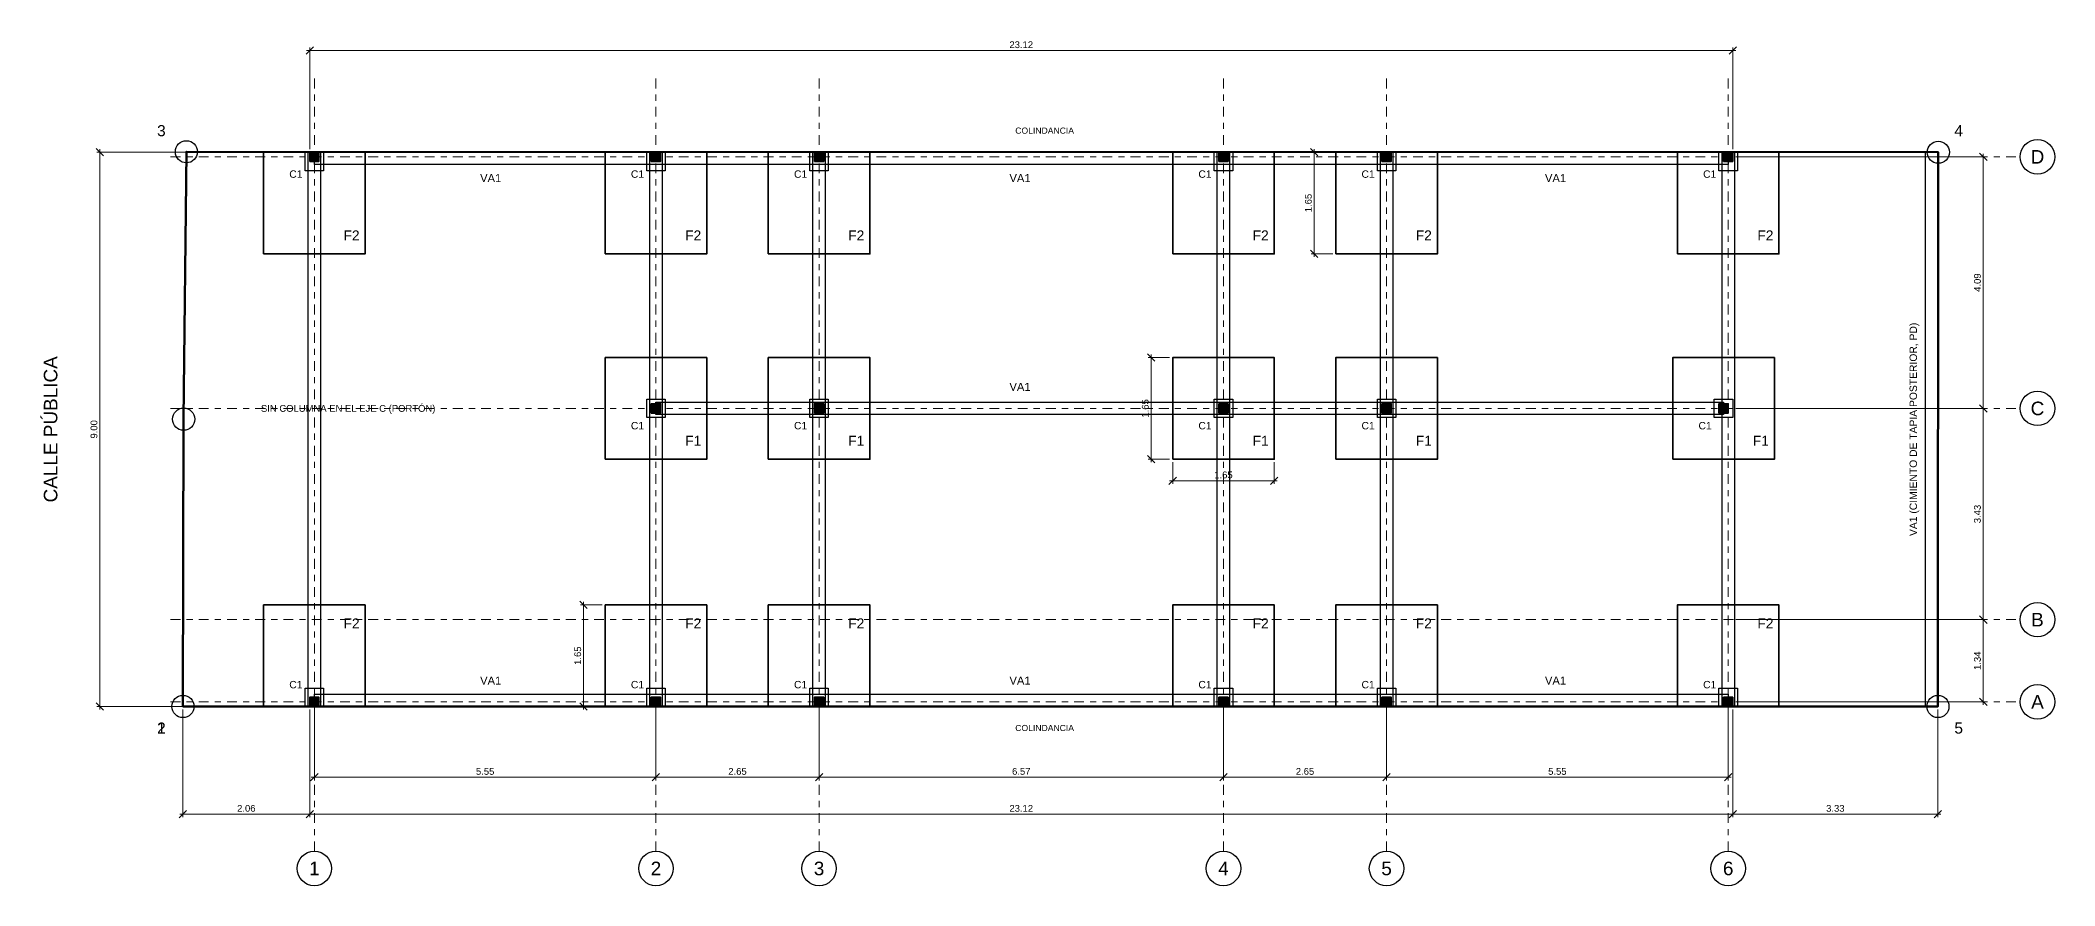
# Model space of a CAD drawing. Header units: metres. Extents: x -2.3 to 60.3, y -2.9 to 10.8.
# Drawn here: x -2.32 to 30.41, y -2.91 to 10.82 of the extents above; entities that cross this region are included whole.
import ezdxf
from ezdxf.enums import TextEntityAlignment as Align

# ---------------------------------------------------------------- set-up
doc = ezdxf.new("R2010")
doc.units = ezdxf.units.M
doc.linetypes.add('CENTER', pattern=[5.08, 3.175, -0.635, 0.635, -0.635])
for name, color, linetype, lineweight in [('A-COTA-50', 7, 'Continuous', 18), ('A-EJES', 8, 'CENTER', 13), ('A-EJES-TXT', 7, 'Continuous', 25), ('A-ESPACIOS', 7, 'Continuous', 25), ('A-TXT-50', 7, 'Continuous', 18), ('E-CIMIENTO', 7, 'Continuous', 35), ('E-COLUMNA', 7, 'Continuous', 35), ('E-PEDESTAL', 7, 'Continuous', 25), ('E-RIOSTRA', 7, 'Continuous', 25), ('E-TXT', 7, 'Continuous', 18), ('T-LINDERO', 7, 'Continuous', 50), ('T-VERTICE', 7, 'Continuous', 25)]:
    doc.layers.add(name, color=color, linetype=linetype, lineweight=lineweight)
doc.styles.add('ARIAL', font='arial.ttf')
doc.dimstyles.new('COTA-50', dxfattribs={"dimtxt": 0.11, "dimasz": 0.06, "dimexe": 0.05, "dimexo": 0.05, "dimgap": 0.04, "dimtad": 1, "dimzin": 0, "dimdsep": 46, "dimtxsty": 'ARIAL', "dimtsz": 0.06, "dimcen": 2.5, "dimdle": 0.05, "dimclrd": 7, "dimclre": 7, "dimclrt": 7, "dimazin": 3, "dimtfac": 1, "dimtmove": 0, "dimatfit": 3, "dimlwd": 18, "dimlwe": 13})

# ---------------------------------------------------------------- blocks, each defined once
blk = doc.blocks.new('_OBLIQUE')
at = {"color": 0, "linetype": 'BYBLOCK'}
blk.add_line((-0.5, -0.5), (0.5, 0.5), dxfattribs=at)
blk = doc.blocks.new('*D9')
at = {"color": 7, "lineweight": 13}
for p, q in [((25.23, 1.41), (29.3, 1.41)), ((25.23, 0.075), (29.3, 0.075))]:
    blk.add_line(p, q, dxfattribs=at)
at = {"color": 7, "lineweight": 18}
blk.add_line((29.25, 0.025), (29.25, 1.46), dxfattribs=at)
at = {"layer": 'Defpoints'}
for p in [(25.18, 1.41), (25.18, 0.075), (29.25, 0.075)]:
    blk.add_point(p, dxfattribs=at)
at = {"layer": 'A-COTA-50', "color": 7, "xscale": 0.12, "yscale": 0.12, "rotation": 90}
for p in [(29.25, 1.41), (29.25, 0.075)]:
    blk.add_blockref('_OBLIQUE', p, dxfattribs=at)
at = {"layer": 'A-COTA-50', "color": 7, "insert": (29.155, 0.7425), "char_height": 0.11, "attachment_point": 5, "rotation": 90, "style": 'ARIAL'}
blk.add_mtext('1.34', dxfattribs=at)

msp = doc.modelspace()

# ---------------------------------------------------------------- hatches: boundary and pattern name
at = {"layer": 'E-COLUMNA'}
for points in [[(2.06, 8.85), (2.06, 9), (2.21, 9), (2.21, 8.85)], [(7.61, 8.85), (7.61, 9), (7.76, 9), (7.76, 8.85)], [(10.26, 8.85), (10.26, 9), (10.41, 9), (10.41, 8.85)], [(16.83, 8.85), (16.83, 9), (16.98, 9), (16.98, 8.85)], [(19.48, 8.85), (19.48, 9), (19.63, 9), (19.63, 8.85)], [(25.03, 8.85), (25.03, 9), (25.18, 9), (25.18, 8.85)], [(7.61, 4.765), (7.61, 4.915), (7.76, 4.915), (7.76, 4.765)], [(10.26, 4.765), (10.26, 4.915), (10.41, 4.915), (10.41, 4.765)], [(16.83, 4.765), (16.83, 4.915), (16.98, 4.915), (16.98, 4.765)], [(19.48, 4.765), (19.48, 4.915), (19.63, 4.915), (19.63, 4.765)], [(24.955, 4.765), (24.955, 4.915), (25.105, 4.915), (25.105, 4.765)], [(2.06, 0), (2.06, 0.15), (2.21, 0.15), (2.21, 0)], [(7.61, 0), (7.61, 0.15), (7.76, 0.15), (7.76, 0)], [(10.26, 0), (10.26, 0.15), (10.41, 0.15), (10.41, 0)], [(16.83, 0), (16.83, 0.15), (16.98, 0.15), (16.98, 0)], [(19.48, 0), (19.48, 0.15), (19.63, 0.15), (19.63, 0)], [(25.03, 0), (25.03, 0.15), (25.18, 0.15), (25.18, 0)]]:
    msp.add_hatch(color=7, dxfattribs=at).paths.add_polyline_path(points)

# ---------------------------------------------------------------- linework, layer by layer
at = {"layer": 'A-EJES', "ltscale": 0.05}
for p, q in [((2.135, -2.35), (2.135, 10.2)), ((7.685, -2.35), (7.685, 10.2)), ((10.335, -2.35), (10.335, 10.2)), ((16.905, -2.35), (16.905, 10.2)), ((19.555, -2.35), (19.555, 10.2)), ((25.105, -2.35), (25.105, 10.2)), ((-0.2, 8.925), (29.85, 8.925)), ((-0.2, 4.84), (29.85, 4.84)), ((-0.2, 1.41), (29.85, 1.41)), ((-0.2, 0.075), (29.85, 0.075))]:
    msp.add_line(p, q, dxfattribs=at)
at = {"layer": 'A-EJES-TXT'}
for centre in [(30.13, 8.925), (30.13, 4.84), (30.13, 1.41), (30.13, 0.075), (2.135, -2.63), (7.685, -2.63), (10.335, -2.63), (16.905, -2.63), (19.555, -2.63), (25.105, -2.63)]:
    msp.add_circle(centre, 0.28, dxfattribs=at)
at = {"layer": 'E-CIMIENTO'}
for points in [[(1.31, 7.35), (1.31, 9), (2.96, 9), (2.96, 7.35)], [(6.86, 7.35), (6.86, 9), (8.51, 9), (8.51, 7.35)], [(9.51, 7.35), (9.51, 9), (11.16, 9), (11.16, 7.35)], [(16.08, 7.35), (16.08, 9), (17.73, 9), (17.73, 7.35)], [(18.73, 7.35), (18.73, 9), (20.38, 9), (20.38, 7.35)], [(24.28, 7.35), (24.28, 9), (25.93, 9), (25.93, 7.35)], [(6.86, 4.015), (6.86, 5.665), (8.51, 5.665), (8.51, 4.015)], [(9.51, 4.015), (9.51, 5.665), (11.16, 5.665), (11.16, 4.015)], [(16.08, 4.015), (16.08, 5.665), (17.73, 5.665), (17.73, 4.015)], [(18.73, 4.015), (18.73, 5.665), (20.38, 5.665), (20.38, 4.015)], [(24.205, 4.015), (24.205, 5.665), (25.855, 5.665), (25.855, 4.015)], [(1.31, 0), (1.31, 1.65), (2.96, 1.65), (2.96, 0)], [(6.86, 0), (6.86, 1.65), (8.51, 1.65), (8.51, 0)], [(9.51, 0), (9.51, 1.65), (11.16, 1.65), (11.16, 0)], [(16.08, 0), (16.08, 1.65), (17.73, 1.65), (17.73, 0)], [(18.73, 0), (18.73, 1.65), (20.38, 1.65), (20.38, 0)], [(24.28, 0), (24.28, 1.65), (25.93, 1.65), (25.93, 0)]]:
    msp.add_lwpolyline(points, close=True, dxfattribs=at)
at = {"layer": 'E-COLUMNA'}
for points in [[(2.06, 8.85), (2.06, 9), (2.21, 9), (2.21, 8.85)], [(7.61, 8.85), (7.61, 9), (7.76, 9), (7.76, 8.85)], [(10.26, 8.85), (10.26, 9), (10.41, 9), (10.41, 8.85)], [(16.83, 8.85), (16.83, 9), (16.98, 9), (16.98, 8.85)], [(19.48, 8.85), (19.48, 9), (19.63, 9), (19.63, 8.85)], [(25.03, 8.85), (25.03, 9), (25.18, 9), (25.18, 8.85)], [(7.61, 4.765), (7.61, 4.915), (7.76, 4.915), (7.76, 4.765)], [(10.26, 4.765), (10.26, 4.915), (10.41, 4.915), (10.41, 4.765)], [(16.83, 4.765), (16.83, 4.915), (16.98, 4.915), (16.98, 4.765)], [(19.48, 4.765), (19.48, 4.915), (19.63, 4.915), (19.63, 4.765)], [(24.955, 4.765), (24.955, 4.915), (25.105, 4.915), (25.105, 4.765)], [(2.06, 0), (2.06, 0.15), (2.21, 0.15), (2.21, 0)], [(7.61, 0), (7.61, 0.15), (7.76, 0.15), (7.76, 0)], [(10.26, 0), (10.26, 0.15), (10.41, 0.15), (10.41, 0)], [(16.83, 0), (16.83, 0.15), (16.98, 0.15), (16.98, 0)], [(19.48, 0), (19.48, 0.15), (19.63, 0.15), (19.63, 0)], [(25.03, 0), (25.03, 0.15), (25.18, 0.15), (25.18, 0)]]:
    msp.add_lwpolyline(points, close=True, dxfattribs=at)
at = {"layer": 'E-PEDESTAL'}
for points in [[(1.985, 8.7), (1.985, 9), (2.285, 9), (2.285, 8.7)], [(7.535, 8.7), (7.535, 9), (7.835, 9), (7.835, 8.7)], [(10.185, 8.7), (10.185, 9), (10.485, 9), (10.485, 8.7)], [(16.755, 8.7), (16.755, 9), (17.055, 9), (17.055, 8.7)], [(19.405, 8.7), (19.405, 9), (19.705, 9), (19.705, 8.7)], [(24.955, 8.7), (24.955, 9), (25.255, 9), (25.255, 8.7)], [(7.535, 4.69), (7.535, 4.99), (7.835, 4.99), (7.835, 4.69)], [(10.185, 4.69), (10.185, 4.99), (10.485, 4.99), (10.485, 4.69)], [(16.755, 4.69), (16.755, 4.99), (17.055, 4.99), (17.055, 4.69)], [(19.405, 4.69), (19.405, 4.99), (19.705, 4.99), (19.705, 4.69)], [(24.88, 4.69), (24.88, 4.99), (25.18, 4.99), (25.18, 4.69)], [(1.985, 0), (1.985, 0.3), (2.285, 0.3), (2.285, 0)], [(7.535, 0), (7.535, 0.3), (7.835, 0.3), (7.835, 0)], [(10.185, 0), (10.185, 0.3), (10.485, 0.3), (10.485, 0)], [(16.755, 0), (16.755, 0.3), (17.055, 0.3), (17.055, 0)], [(19.405, 0), (19.405, 0.3), (19.705, 0.3), (19.705, 0)], [(24.955, 0), (24.955, 0.3), (25.255, 0.3), (25.255, 0)]]:
    msp.add_lwpolyline(points, close=True, dxfattribs=at)
at = {"layer": 'E-RIOSTRA'}
for points in [[(2.035, 0), (2.035, 9), (2.235, 9), (2.235, 0)], [(2.135, 8.8), (2.135, 9), (25.105, 9), (25.105, 8.8)], [(7.585, 0), (7.585, 9), (7.785, 9), (7.785, 0)], [(10.235, 0), (10.235, 9), (10.435, 9), (10.435, 0)], [(16.805, 0), (16.805, 9), (17.005, 9), (17.005, 0)], [(19.455, 0), (19.455, 9), (19.655, 9), (19.655, 0)], [(25.005, 0), (25.005, 9), (25.205, 9), (25.205, 0)], [(28.312, 0), (28.312, 9), (28.512, 9), (28.512, 0)], [(7.685, 4.74), (7.685, 4.94), (25.03, 4.94), (25.03, 4.74)], [(2.135, 0), (2.135, 0.2), (25.105, 0.2), (25.105, 0)]]:
    msp.add_lwpolyline(points, close=True, dxfattribs=at)
at = {"layer": 'T-LINDERO'}
msp.add_lwpolyline([(0, 0), (0.011, 4.665), (0.057, 9.007), (28.518, 9), (28.512, 0)], close=True, dxfattribs=at)
at = {"layer": 'T-VERTICE'}
for centre in [(0.057, 9.007), (28.518, 9), (0.011, 4.665), (0, 0), (28.512, 0)]:
    msp.add_circle(centre, 0.18, dxfattribs=at)

# ---------------------------------------------------------------- texts
at = {"layer": 'A-EJES-TXT', "style": 'ARIAL'}
for s, p in [('D', (30.13, 8.925)), ('C', (30.13, 4.84)), ('B', (30.13, 1.41)), ('A', (30.13, 0.075)), ('1', (2.135, -2.63)), ('2', (7.685, -2.63)), ('3', (10.335, -2.63)), ('4', (16.905, -2.63)), ('5', (19.555, -2.63)), ('6', (25.105, -2.63))]:
    msp.add_text(s, height=0.22, dxfattribs=at).set_placement(p, align=Align.MIDDLE_CENTER)
at = {"layer": 'A-ESPACIOS', "style": 'ARIAL'}
msp.add_text('CALLE PÚBLICA', height=0.22, rotation=90, dxfattribs=at).set_placement((-2.15, 4.5), align=Align.MIDDLE_CENTER)
at = {"layer": 'A-TXT-50', "char_height": 0.1, "width": 6, "attachment_point": 5, "style": 'ARIAL'}
for insert in [(14, 9.35), (14, -0.35)]:
    msp.add_mtext('COLINDANCIA', dxfattribs=dict(at, insert=insert))
at = {"layer": 'E-TXT', "style": 'ARIAL'}
for s, height, p in [('C1', 0.12, (1.835, 8.645)), ('VA1', 0.13, (5, 8.58)), ('C1', 0.12, (7.385, 8.645)), ('C1', 0.12, (10.035, 8.645)), ('VA1', 0.13, (13.6, 8.58)), ('C1', 0.12, (16.605, 8.645)), ('C1', 0.12, (19.255, 8.645)), ('VA1', 0.13, (22.3, 8.58)), ('C1', 0.12, (24.805, 8.645)), ('F2', 0.16, (2.74, 7.65)), ('F2', 0.16, (8.29, 7.65)), ('F2', 0.16, (10.94, 7.65)), ('F2', 0.16, (17.51, 7.65)), ('F2', 0.16, (20.16, 7.65)), ('F2', 0.16, (25.71, 7.65)), ('VA1', 0.13, (13.6, 5.19)), ('SIN COLUMNA EN EL EJE C (PORTÓN)', 0.11, (2.685, 4.84)), ('C1', 0.12, (7.385, 4.56)), ('C1', 0.12, (10.035, 4.56)), ('C1', 0.12, (16.605, 4.56)), ('C1', 0.12, (19.255, 4.56)), ('C1', 0.12, (24.73, 4.56)), ('F1', 0.16, (8.29, 4.315)), ('F1', 0.16, (10.94, 4.315)), ('F1', 0.16, (17.51, 4.315)), ('F1', 0.16, (20.16, 4.315)), ('F1', 0.16, (25.635, 4.315)), ('F2', 0.16, (2.74, 1.35)), ('F2', 0.16, (8.29, 1.35)), ('F2', 0.16, (10.94, 1.35)), ('F2', 0.16, (17.51, 1.35)), ('F2', 0.16, (20.16, 1.35)), ('F2', 0.16, (25.71, 1.35)), ('C1', 0.12, (1.835, 0.355)), ('VA1', 0.13, (5, 0.42)), ('C1', 0.12, (7.385, 0.355)), ('C1', 0.12, (10.035, 0.355)), ('VA1', 0.13, (13.6, 0.42)), ('C1', 0.12, (16.605, 0.355)), ('C1', 0.12, (19.255, 0.355)), ('VA1', 0.13, (22.3, 0.42)), ('C1', 0.12, (24.805, 0.355))]:
    msp.add_text(s, height=height, dxfattribs=at).set_placement(p, align=Align.MIDDLE_CENTER)
msp.add_text('VA1 (CIMIENTO DE TAPIA POSTERIOR, PD)', height=0.12, rotation=90, dxfattribs=at).set_placement((28.112, 4.5), align=Align.MIDDLE_CENTER)
at = {"layer": 'T-VERTICE', "style": 'ARIAL'}
for s, p in [('3', (-0.35, 9.35)), ('4', (28.85, 9.35)), ('2', (-0.35, -0.35)), ('1', (-0.35, -0.35)), ('5', (28.85, -0.35))]:
    msp.add_text(s, height=0.18, dxfattribs=at).set_placement(p, align=Align.MIDDLE_CENTER)

# ---------------------------------------------------------------- dimensions: what is measured, and where the dimension line sits
at = {"layer": 'A-COTA-50'}
for base, p1, p2 in [((2.06, 10.65), (2.06, 9), (25.18, 9)), ((16.08, 3.665), (16.08, 4.015), (17.73, 4.015)), ((0, -1.75), (0, 0), (2.06, 0)), ((2.06, -1.75), (2.06, 0), (25.18, 0)), ((2.135, -1.15), (2.135, 0.075), (7.685, 0.075)), ((7.685, -1.15), (7.685, 0.075), (10.335, 0.075)), ((10.335, -1.15), (10.335, 0.075), (16.905, 0.075)), ((16.905, -1.15), (16.905, 0.075), (19.555, 0.075)), ((19.555, -1.15), (19.555, 0.075), (25.105, 0.075)), ((25.18, -1.75), (25.18, 0), (28.512, 0))]:
    msp.add_linear_dim(base=base, p1=p1, p2=p2, dimstyle='COTA-50', dxfattribs=at).render()
for base, p1, p2 in [((-1.35, 0), (2.06, 0), (2.06, 9)), ((18.38, 7.35), (18.73, 7.35), (18.73, 9)), ((29.25, 4.84), (25.18, 4.84), (25.18, 8.925)), ((15.73, 4.015), (16.08, 4.015), (16.08, 5.665)), ((29.25, 1.41), (25.18, 1.41), (25.18, 4.84)), ((6.51, 0), (6.86, 0), (6.86, 1.65))]:
    msp.add_linear_dim(base=base, p1=p1, p2=p2, angle=90, dimstyle='COTA-50', dxfattribs=at).render()
dim = msp.add_linear_dim(base=(29.25, 0.075), p1=(25.18, 0.075), p2=(25.18, 1.41), angle=90, dimstyle='COTA-50', dxfattribs=at)
dim.commit()
dim.dimension.update_dxf_attribs({"geometry": '*D9', "text_midpoint": (29.155, 0.7425)})

doc.saveas('drawing.dxf')
